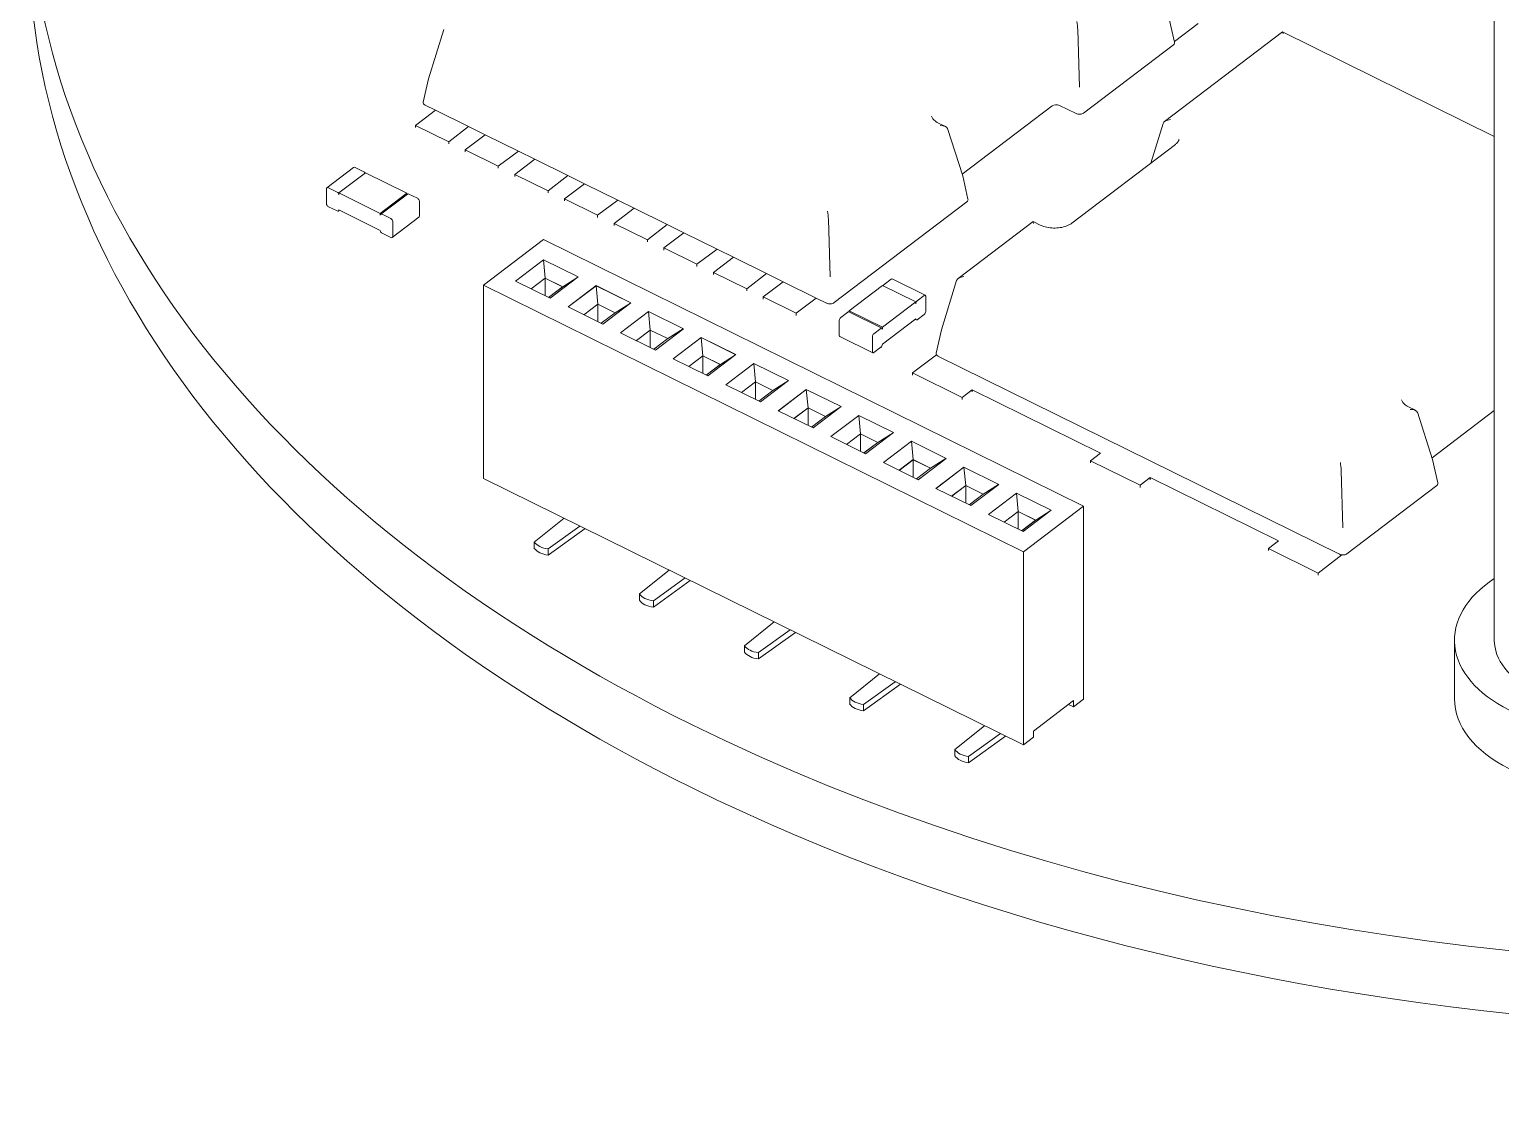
# Model space of a CAD drawing. Header units: millimetres. Extents: x 0 to 420, y 0 to 297.
# Drawn here: x 289.06 to 316.74, y 193.57 to 213.78 of the extents above; entities that cross this region are included whole.
import ezdxf

# ---------------------------------------------------------------- set-up
doc = ezdxf.new("R2010")
doc.units = ezdxf.units.MM

# ---------------------------------------------------------------- blocks, each defined once
blk = doc.blocks.new('A$C551e6095')
at = {"color": 0, "linetype": 'Continuous', "lineweight": 0, "extrusion": (4.996e-16, 0.790457, 0.612517)}
for p, q in [((-155.035, -42.463), (-155.035, -57.166)), ((-161.151, -45.477), (-161.052, -45.916)), ((-160.61, -45.562), (-161.056, -45.901)), ((-174.803, -45.674), (-175.088, -46.602)), ((-162.873, -45.678), (-162.842, -46.762)), ((-161.239, -47.407), (-159.022, -45.722)), ((-159.021, -45.722), (-155.035, -47.689)), ((-162.764, -47.249), (-161.073, -45.963)), ((-175.088, -46.602), (-175.188, -47.042)), ((-175.333, -47.48), (-174.957, -47.194)), ((-175.151, -47.098), (-174.957, -47.194)), ((-174.957, -47.194), (-174.334, -47.502)), ((-165.048, -48.399), (-163.357, -47.114)), ((-163.216, -47.104), (-162.905, -47.258)), ((-174.71, -47.788), (-175.333, -47.48)), ((-175.333, -47.52), (-175.333, -47.48)), ((-174.334, -47.502), (-174.71, -47.788)), ((-174.334, -47.502), (-174.022, -47.655)), ((-165.494, -47.436), (-165.363, -47.501)), ((-165.323, -47.541), (-165.038, -48.431)), ((-161.268, -47.445), (-161.497, -48.189)), ((-174.71, -47.827), (-174.71, -47.788)), ((-174.399, -47.941), (-174.022, -47.655)), ((-174.022, -47.655), (-173.399, -47.963)), ((-162.982, -49.318), (-161.037, -47.84)), ((-173.776, -48.249), (-174.399, -47.941)), ((-174.399, -47.981), (-174.399, -47.941)), ((-173.399, -47.963), (-173.776, -48.249)), ((-173.464, -48.403), (-173.088, -48.116)), ((-173.399, -47.963), (-173.088, -48.116)), ((-173.088, -48.116), (-172.465, -48.424)), ((-177.001, -48.654), (-176.499, -48.272)), ((-176.775, -48.752), (-176.274, -48.371)), ((-176.472, -48.273), (-176.309, -48.353)), ((-176.274, -48.371), (-175.495, -48.755)), ((-173.776, -48.288), (-173.776, -48.249)), ((-172.841, -48.71), (-173.464, -48.403)), ((-173.464, -48.442), (-173.464, -48.403)), ((-172.465, -48.424), (-172.841, -48.71)), ((-172.465, -48.424), (-172.153, -48.578)), ((-165.038, -48.431), (-164.939, -48.871)), ((-177.009, -48.957), (-177.009, -48.673)), ((-176.974, -48.654), (-176.811, -48.735)), ((-172.841, -48.75), (-172.841, -48.71)), ((-172.53, -48.864), (-172.153, -48.578)), ((-172.153, -48.578), (-171.53, -48.885)), ((-176.775, -48.752), (-175.997, -49.137)), ((-176.775, -48.788), (-176.775, -48.752)), ((-175.997, -49.137), (-175.495, -48.755)), ((-175.989, -49.154), (-175.487, -48.772)), ((-175.495, -48.778), (-175.495, -48.755)), ((-175.46, -48.772), (-175.296, -48.853)), ((-175.261, -49.19), (-175.261, -48.906)), ((-171.907, -49.171), (-172.53, -48.864)), ((-172.53, -48.903), (-172.53, -48.864)), ((-171.53, -48.885), (-171.907, -49.171)), ((-171.53, -48.885), (-171.219, -49.039)), ((-167.457, -50.816), (-164.96, -48.918)), ((-176.974, -49.01), (-176.811, -49.091)), ((-176.783, -49.091), (-176.765, -49.077)), ((-176.775, -49.072), (-175.997, -49.457)), ((-175.997, -49.172), (-175.997, -49.137)), ((-175.962, -49.154), (-175.798, -49.235)), ((-175.771, -49.59), (-175.269, -49.209)), ((-171.907, -49.211), (-171.907, -49.171)), ((-171.595, -49.325), (-171.219, -49.039)), ((-171.219, -49.039), (-170.596, -49.346)), ((-167.566, -49.246), (-167.535, -50.33)), ((-175.962, -49.51), (-175.798, -49.59)), ((-175.763, -49.572), (-175.763, -49.287)), ((-170.972, -49.632), (-171.595, -49.325)), ((-171.595, -49.364), (-171.595, -49.325)), ((-170.596, -49.346), (-170.972, -49.632)), ((-170.661, -49.786), (-170.284, -49.5)), ((-170.596, -49.346), (-170.284, -49.5)), ((-170.284, -49.5), (-169.661, -49.807)), ((-165.126, -50.362), (-163.715, -49.29)), ((-163.714, -49.29), (-163.582, -49.355)), ((-172.928, -49.63), (-174.057, -50.488)), ((-162.766, -54.645), (-172.928, -49.63)), ((-170.972, -49.672), (-170.972, -49.632)), ((-170.038, -50.093), (-170.661, -49.786)), ((-170.661, -49.826), (-170.661, -49.786)), ((-169.661, -49.807), (-170.038, -50.093)), ((-169.661, -49.807), (-169.35, -49.961)), ((-172.925, -50.008), (-173.452, -50.409)), ((-172.925, -50.009), (-173.452, -50.409)), ((-172.271, -50.331), (-172.925, -50.008)), ((-172.925, -50.008), (-172.925, -50.009)), ((-172.272, -50.332), (-172.925, -50.009)), ((-172.925, -50.009), (-172.894, -50.354)), ((-170.038, -50.133), (-170.038, -50.093)), ((-169.726, -50.247), (-169.35, -49.961)), ((-169.35, -49.961), (-168.727, -50.268)), ((-172.894, -50.354), (-173.157, -50.555)), ((-172.894, -50.355), (-173.157, -50.555)), ((-172.565, -50.517), (-172.894, -50.354)), ((-172.567, -50.517), (-172.894, -50.355)), ((-172.894, -50.355), (-172.894, -50.685)), ((-172.798, -50.732), (-172.271, -50.331)), ((-172.277, -50.336), (-172.565, -50.517)), ((-169.103, -50.555), (-169.726, -50.247)), ((-169.726, -50.287), (-169.726, -50.247)), ((-168.727, -50.268), (-169.103, -50.555)), ((-168.727, -50.268), (-168.416, -50.422)), ((-166.517, -50.474), (-166.385, -50.374)), ((-165.742, -50.677), (-166.365, -50.369)), ((-174.057, -54.124), (-174.057, -50.488)), ((-174.057, -50.488), (-163.895, -55.503)), ((-173.452, -50.409), (-172.798, -50.732)), ((-172.829, -50.717), (-172.565, -50.517)), ((-172.829, -50.717), (-172.567, -50.517)), ((-171.937, -50.496), (-172.464, -50.897)), ((-171.937, -50.497), (-172.463, -50.897)), ((-171.282, -50.819), (-171.937, -50.496)), ((-171.937, -50.496), (-171.937, -50.497)), ((-171.283, -50.82), (-171.937, -50.497)), ((-171.937, -50.497), (-171.905, -50.842)), ((-169.103, -50.594), (-169.103, -50.555)), ((-168.792, -50.708), (-168.416, -50.422)), ((-168.416, -50.422), (-167.793, -50.73)), ((-167.173, -50.973), (-166.545, -50.496)), ((-165.922, -50.803), (-166.545, -50.496)), ((-165.155, -50.4), (-165.44, -51.328)), ((-172.464, -50.897), (-171.809, -51.22)), ((-171.905, -50.842), (-172.168, -51.043)), ((-171.905, -50.843), (-172.168, -51.043)), ((-171.576, -51.005), (-171.905, -50.842)), ((-171.578, -51.005), (-171.905, -50.843)), ((-171.905, -50.843), (-171.905, -51.173)), ((-171.809, -51.22), (-171.282, -50.819)), ((-171.288, -50.824), (-171.576, -51.005)), ((-168.169, -51.016), (-168.792, -50.708)), ((-168.792, -50.748), (-168.792, -50.708)), ((-167.793, -50.73), (-168.169, -51.016)), ((-167.793, -50.73), (-167.598, -50.826)), ((-166.55, -51.28), (-165.922, -50.803)), ((-165.922, -50.839), (-165.922, -50.803)), ((-165.894, -50.782), (-165.762, -50.681)), ((-165.734, -50.98), (-165.734, -50.696)), ((-171.841, -51.205), (-171.578, -51.005)), ((-171.84, -51.205), (-171.576, -51.005)), ((-170.948, -50.985), (-171.475, -51.385)), ((-170.948, -50.985), (-171.474, -51.386)), ((-170.293, -51.307), (-170.948, -50.985)), ((-170.948, -50.985), (-170.948, -50.985)), ((-170.294, -51.308), (-170.948, -50.985)), ((-170.948, -50.985), (-170.916, -51.331)), ((-168.169, -51.055), (-168.169, -51.016)), ((-167.361, -51.436), (-167.361, -51.151)), ((-167.333, -51.094), (-167.201, -50.994)), ((-166.558, -51.297), (-167.181, -50.989)), ((-166.55, -51.28), (-167.173, -50.973)), ((-167.173, -50.993), (-167.173, -50.973)), ((-166.55, -51.6), (-165.922, -51.123)), ((-165.914, -51.142), (-165.934, -51.132)), ((-165.894, -51.137), (-165.762, -51.037)), ((-171.475, -51.385), (-170.82, -51.708)), ((-170.916, -51.331), (-171.179, -51.531)), ((-170.916, -51.331), (-171.179, -51.531)), ((-170.587, -51.493), (-170.916, -51.331)), ((-170.589, -51.493), (-170.916, -51.331)), ((-170.916, -51.331), (-170.916, -51.661)), ((-170.82, -51.708), (-170.293, -51.307)), ((-170.299, -51.312), (-170.587, -51.493)), ((-169.959, -51.473), (-170.486, -51.873)), ((-169.959, -51.473), (-170.485, -51.874)), ((-169.305, -51.795), (-169.959, -51.473)), ((-169.959, -51.473), (-169.959, -51.473)), ((-169.305, -51.796), (-169.959, -51.473)), ((-169.959, -51.473), (-169.927, -51.819)), ((-166.73, -51.762), (-167.353, -51.455)), ((-166.738, -51.743), (-166.738, -51.459)), ((-166.71, -51.402), (-166.578, -51.302)), ((-166.55, -51.316), (-166.55, -51.28)), ((-165.44, -51.328), (-165.539, -51.768)), ((-170.852, -51.693), (-170.589, -51.493)), ((-170.851, -51.693), (-170.587, -51.493)), ((-166.71, -51.757), (-166.578, -51.657)), ((-170.486, -51.873), (-169.832, -52.196)), ((-169.927, -51.819), (-170.19, -52.019)), ((-169.927, -51.819), (-170.19, -52.019)), ((-169.598, -51.981), (-169.927, -51.819)), ((-169.6, -51.981), (-169.927, -51.819)), ((-169.927, -51.819), (-169.927, -52.149)), ((-169.863, -52.181), (-169.6, -51.981)), ((-169.862, -52.181), (-169.598, -51.981)), ((-169.832, -52.196), (-169.305, -51.795)), ((-169.311, -51.8), (-169.598, -51.981)), ((-168.97, -51.961), (-169.497, -52.361)), ((-168.97, -51.961), (-169.496, -52.362)), ((-168.316, -52.283), (-168.97, -51.961)), ((-168.97, -51.961), (-168.97, -51.961)), ((-168.316, -52.284), (-168.97, -51.961)), ((-168.97, -51.961), (-168.938, -52.307)), ((-165.981, -52.139), (-165.533, -51.798)), ((-165.503, -51.824), (-157.949, -55.552)), ((-168.938, -52.307), (-169.202, -52.507)), ((-168.938, -52.308), (-169.201, -52.507)), ((-168.609, -52.469), (-168.938, -52.307)), ((-168.611, -52.469), (-168.938, -52.308)), ((-168.938, -52.308), (-168.938, -52.637)), ((-168.843, -52.684), (-168.316, -52.283)), ((-168.322, -52.288), (-168.609, -52.469)), ((-165.046, -52.6), (-165.981, -52.139)), ((-165.981, -52.178), (-165.981, -52.139)), ((-169.497, -52.361), (-168.843, -52.684)), ((-168.874, -52.669), (-168.611, -52.469)), ((-168.873, -52.669), (-168.609, -52.469)), ((-167.981, -52.449), (-168.508, -52.849)), ((-167.981, -52.45), (-168.507, -52.85)), ((-167.327, -52.772), (-167.981, -52.449)), ((-167.981, -52.449), (-167.981, -52.45)), ((-167.327, -52.772), (-167.981, -52.45)), ((-167.981, -52.45), (-167.949, -52.795)), ((-164.858, -52.457), (-165.046, -52.6)), ((-162.444, -53.648), (-164.858, -52.457)), ((-164.858, -52.496), (-164.858, -52.457)), ((-168.508, -52.849), (-167.854, -53.172)), ((-167.949, -52.795), (-168.213, -52.995)), ((-167.949, -52.796), (-168.212, -52.995)), ((-167.621, -52.957), (-167.949, -52.795)), ((-167.622, -52.957), (-167.949, -52.796)), ((-167.949, -52.796), (-167.949, -53.125)), ((-167.854, -53.172), (-167.327, -52.772)), ((-167.333, -52.776), (-167.621, -52.957)), ((-165.046, -52.639), (-165.046, -52.6)), ((-156.652, -52.775), (-156.52, -52.84)), ((-156.206, -53.738), (-155.035, -52.848)), ((-167.885, -53.157), (-167.622, -52.957)), ((-167.884, -53.157), (-167.621, -52.957)), ((-166.992, -52.937), (-167.519, -53.337)), ((-166.992, -52.938), (-167.518, -53.338)), ((-166.338, -53.26), (-166.992, -52.937)), ((-166.992, -52.937), (-166.992, -52.938)), ((-166.338, -53.26), (-166.992, -52.938)), ((-166.992, -52.938), (-166.96, -53.283)), ((-156.481, -52.88), (-156.196, -53.77)), ((-167.519, -53.337), (-166.865, -53.66)), ((-166.96, -53.283), (-167.224, -53.483)), ((-166.96, -53.284), (-167.223, -53.483)), ((-166.632, -53.445), (-166.96, -53.283)), ((-166.633, -53.445), (-166.96, -53.284)), ((-166.96, -53.284), (-166.96, -53.613)), ((-166.865, -53.66), (-166.338, -53.26)), ((-166.344, -53.264), (-166.632, -53.445)), ((-166.896, -53.645), (-166.633, -53.445)), ((-166.895, -53.645), (-166.632, -53.445)), ((-166.003, -53.425), (-166.53, -53.825)), ((-166.003, -53.426), (-166.529, -53.826)), ((-165.349, -53.748), (-166.003, -53.425)), ((-166.003, -53.425), (-166.003, -53.426)), ((-165.349, -53.748), (-166.003, -53.426)), ((-166.003, -53.426), (-165.971, -53.771)), ((-162.632, -53.791), (-162.444, -53.648)), ((-166.53, -53.825), (-165.876, -54.148)), ((-165.971, -53.771), (-166.235, -53.971)), ((-165.971, -53.772), (-166.234, -53.972)), ((-165.643, -53.933), (-165.971, -53.771)), ((-165.644, -53.933), (-165.971, -53.772)), ((-165.971, -53.772), (-165.971, -54.101)), ((-165.907, -54.133), (-165.644, -53.933)), ((-165.906, -54.133), (-165.643, -53.933)), ((-165.876, -54.148), (-165.349, -53.748)), ((-165.355, -53.752), (-165.643, -53.933)), ((-165.014, -53.913), (-165.541, -54.314)), ((-165.014, -53.914), (-165.54, -54.314)), ((-164.36, -54.236), (-165.014, -53.913)), ((-165.014, -53.913), (-165.014, -53.914)), ((-164.36, -54.236), (-165.014, -53.914)), ((-165.014, -53.914), (-164.982, -54.259)), ((-162.632, -53.831), (-162.632, -53.791)), ((-161.698, -54.252), (-162.632, -53.791)), ((-157.917, -53.972), (-157.887, -55.056)), ((-156.196, -53.77), (-156.097, -54.21)), ((-174.057, -54.124), (-163.895, -59.139)), ((-164.887, -54.636), (-164.36, -54.236)), ((-164.366, -54.24), (-164.654, -54.421)), ((-161.51, -54.109), (-161.698, -54.252)), ((-161.698, -54.292), (-161.698, -54.252)), ((-159.096, -55.3), (-161.51, -54.109)), ((-161.51, -54.149), (-161.51, -54.109)), ((-165.541, -54.314), (-164.887, -54.636)), ((-164.982, -54.259), (-165.246, -54.459)), ((-164.982, -54.26), (-165.245, -54.46)), ((-164.654, -54.421), (-164.982, -54.259)), ((-164.655, -54.421), (-164.982, -54.26)), ((-164.982, -54.26), (-164.982, -54.589)), ((-164.918, -54.621), (-164.655, -54.421)), ((-164.917, -54.621), (-164.654, -54.421)), ((-164.025, -54.401), (-164.552, -54.802)), ((-164.025, -54.402), (-164.551, -54.802)), ((-163.371, -54.724), (-164.025, -54.401)), ((-164.025, -54.401), (-164.025, -54.402)), ((-163.371, -54.724), (-164.025, -54.402)), ((-164.025, -54.402), (-163.993, -54.747)), ((-157.809, -55.542), (-156.118, -54.257)), ((-164.552, -54.802), (-163.898, -55.124)), ((-163.993, -54.747), (-164.257, -54.947)), ((-163.993, -54.748), (-164.256, -54.948)), ((-163.665, -54.909), (-163.993, -54.747)), ((-163.666, -54.909), (-163.993, -54.748)), ((-163.993, -54.748), (-163.993, -55.077)), ((-163.898, -55.124), (-163.371, -54.724)), ((-163.895, -55.503), (-162.766, -54.645)), ((-163.377, -54.728), (-163.665, -54.909)), ((-162.766, -58.281), (-162.766, -54.645)), ((-173.099, -55.322), (-172.54, -54.873)), ((-172.241, -55.021), (-172.837, -55.451)), ((-172.143, -55.069), (-172.837, -55.569)), ((-163.929, -55.109), (-163.666, -54.909)), ((-163.928, -55.109), (-163.665, -54.909)), ((-173.099, -55.44), (-173.099, -55.322)), ((-159.284, -55.444), (-159.096, -55.3)), ((-172.837, -55.569), (-172.837, -55.451)), ((-163.895, -59.139), (-163.895, -55.503)), ((-158.35, -55.905), (-159.284, -55.444)), ((-159.284, -55.483), (-159.284, -55.444)), ((-157.902, -55.564), (-158.35, -55.905)), ((-157.848, -55.563), (-157.848, -55.56)), ((-171.121, -56.298), (-170.562, -55.849)), ((-158.35, -55.944), (-158.35, -55.905)), ((-170.263, -55.997), (-170.859, -56.427)), ((-170.165, -56.045), (-170.859, -56.545)), ((-171.121, -56.416), (-171.121, -56.298)), ((-170.859, -56.545), (-170.859, -56.427)), ((-169.143, -57.274), (-168.584, -56.825)), ((-168.285, -56.973), (-168.882, -57.403)), ((-168.187, -57.021), (-168.882, -57.521)), ((-169.143, -57.392), (-169.143, -57.274)), ((-155.785, -57.166), (-155.785, -58.272)), ((-168.882, -57.521), (-168.882, -57.403)), ((-167.165, -58.25), (-166.606, -57.801)), ((-166.307, -57.949), (-166.904, -58.379)), ((-166.209, -57.997), (-166.904, -58.498)), ((-167.165, -58.368), (-167.165, -58.25)), ((-166.904, -58.498), (-166.904, -58.379)), ((-163.707, -58.878), (-162.954, -58.305)), ((-162.954, -58.424), (-163.049, -58.377)), ((-162.954, -58.424), (-162.766, -58.281)), ((-162.954, -58.424), (-162.954, -58.305)), ((-165.187, -59.226), (-164.628, -58.777)), ((-164.329, -58.925), (-164.926, -59.355)), ((-163.707, -58.996), (-163.707, -58.878)), ((-165.187, -59.345), (-165.187, -59.226)), ((-164.231, -58.973), (-164.926, -59.474)), ((-163.895, -59.139), (-163.707, -58.996)), ((-164.926, -59.474), (-164.926, -59.355))]:
    blk.add_line(p, q, dxfattribs=at)
at = {"color": 0, "linetype": 'Continuous', "lineweight": 0, "extrusion": (-4.87186e-17, -1.11022e-16, -1)}
blk.add_ellipse((-149.111, -42.783), major_axis=(33.5, 0), ratio=0.612517, start_param=-0.684008, end_param=2.249009, dxfattribs=at)
at = {"color": 0, "linetype": 'Continuous', "lineweight": 0, "extrusion": (-6.79256e-18, -2.22045e-16, -1)}
for centre in [(-149.111, -42.783), (-149.111, -43.969)]:
    blk.add_ellipse(centre, major_axis=(-33.5, 0), ratio=0.612517, start_param=-0.892584, end_param=-0.026778, dxfattribs=at)
at = {"color": 0, "linetype": 'Continuous', "lineweight": 0, "extrusion": (-3.14463e-17, -2.22045e-16, -1)}
blk.add_ellipse((-149.111, -43.969), major_axis=(33.5, 0), ratio=0.612517, start_param=0, end_param=2.249009, dxfattribs=at)
at = {"color": 0, "linetype": 'Continuous', "lineweight": 0, "extrusion": (1.14817e-15, 1.66081e-16, -1)}
blk.add_ellipse((-162.888, -45.607), major_axis=(0.011, -0.117), ratio=0.086716, start_param=-2.305024, end_param=-0.90876, dxfattribs=at)
at = {"color": 0, "linetype": 'Continuous', "lineweight": 0}
for centre, major_axis, ratio, start_param, end_param in [((-161.151, -45.925), (0.1, 0), 0.612517, -0.678212, 0.137063), ((-175.088, -47.05), (-0.1, 0), 0.612517, -0.137063, 0.892584), ((-162.842, -47.21), (0.1, 0), 0.612517, -2.249009, -0.678212), ((-165.462, -47.564), (0.14, 0.013), 0.558627, 0.120913, 1.517176), ((-176.309, -48.389), (-0.0272, 0.0358), 0.615526, -1.719267, -0.890189), ((-176.974, -48.974), (0.0272, -0.0358), 0.615526, -2.460986, -0.890189), ((-176.811, -48.771), (-0.0272, 0.0358), 0.615526, -2.460986, -0.890189), ((-175.296, -48.889), (-0.0272, 0.0358), 0.615526, -2.460986, -0.890189), ((-165.038, -48.88), (0.1, 0), 0.612517, -0.678212, 0.137063), ((-175.798, -49.27), (-0.0272, 0.0358), 0.615526, -2.460986, -0.890189), ((-167.581, -49.175), (-0.011, 0.117), 0.086716, -2.232832, -0.836569), ((-175.962, -49.474), (0.0272, -0.0358), 0.615526, -2.460986, -0.890189), ((-163.704, -49.407), (0.011, -0.117), 0.086716, -3.978162, -3.087972), ((-166.385, -50.41), (0.0199, 0.0404), 0.495934, 0, 0.782948), ((-165.016, -50.405), (-0.14, -0.013), 0.558627, -1.624417, -0.228153), ((-167.535, -50.778), (0.1, 0), 0.612517, -2.249009, -0.678212), ((-165.762, -50.717), (0.0199, 0.0404), 0.495934, -0.787848, 0.782948), ((-167.201, -51.03), (0.0199, 0.0404), 0.495934, 0, 0.782948), ((-165.894, -51.102), (-0.0199, -0.0404), 0.495934, -0.787848, 0.782948), ((-167.333, -51.414), (-0.0199, -0.0404), 0.495934, -0.787848, 0), ((-166.578, -51.337), (0.0199, 0.0404), 0.495934, -0.787848, 0.782948), ((-166.71, -51.722), (-0.0199, -0.0404), 0.495934, -0.787848, 0.782948), ((-165.44, -51.776), (-0.1, 0), 0.612517, -0.137063, 0.368985), ((-165.44, -51.776), (-0.1, 0), 0.612517, 0.368985, 0.892584), ((-156.196, -54.218), (0.1, 0), 0.612517, -0.678212, 0.137063), ((-157.887, -55.504), (0.1, 0), 0.612517, -2.249009, -1.72541), ((-157.887, -55.504), (0.1, 0), 0.612517, -1.72541, -0.678212), ((-153.035, -57.166), (-2.75, 0), 0.612517, -0.756456, 0.892584)]:
    blk.add_ellipse(centre, major_axis=major_axis, ratio=ratio, start_param=start_param, end_param=end_param, dxfattribs=at)
at = {"color": 0, "linetype": 'Continuous', "lineweight": 0, "extrusion": (1.60616e-15, 4.2783e-17, -1)}
blk.add_ellipse((-159.011, -45.839), major_axis=(-0.011, 0.117), ratio=0.086716, start_param=-0.05362, end_param=0.836569, dxfattribs=at)
at = {"color": 0, "linetype": 'Continuous', "lineweight": 0, "extrusion": (-3.12225e-17, -1.11022e-16, -1)}
blk.add_ellipse((-163.279, -47.152), major_axis=(0.1, 0), ratio=0.612517, start_param=-2.46338, end_param=-0.892584, dxfattribs=at)
at = {"color": 0, "linetype": 'Continuous', "lineweight": 0, "extrusion": (-2.11272e-18, 1.67097e-16, -1)}
blk.add_ellipse((-161.13, -47.45), major_axis=(-0.14, -0.013), ratio=0.558627, start_param=0.228153, end_param=1.624417, dxfattribs=at)
at = {"color": 0, "linetype": 'Continuous', "lineweight": 0, "extrusion": (-6.71902e-17, 8.83823e-17, -1)}
blk.add_ellipse((-176.472, -48.308), major_axis=(-0.0272, 0.0358), ratio=0.615526, start_param=0, end_param=0.890189, dxfattribs=at)
at = {"color": 0, "linetype": 'Continuous', "lineweight": 0, "extrusion": (1.32573e-16, 1.00785e-16, -1)}
for centre, major_axis in [((-176.974, -48.69), (-0.0272, 0.0358)), ((-176.811, -49.055), (0.0272, -0.0358))]:
    blk.add_ellipse(centre, major_axis=major_axis, ratio=0.615526, start_param=-0.680607, end_param=0.890189, dxfattribs=at)
at = {"color": 0, "linetype": 'Continuous', "lineweight": 0, "extrusion": (1.05961e-17, 7.77862e-17, -1)}
blk.add_ellipse((-175.46, -48.808), major_axis=(-0.0272, 0.0358), ratio=0.615526, start_param=0, end_param=0.890189, dxfattribs=at)
at = {"color": 0, "linetype": 'Continuous', "lineweight": 0, "extrusion": (6.53833e-17, 1.89168e-16, -1)}
blk.add_ellipse((-175.962, -49.189), major_axis=(-0.0272, 0.0358), ratio=0.615526, start_param=-0.680607, end_param=0.890189, dxfattribs=at)
at = {"color": 0, "linetype": 'Continuous', "lineweight": 0, "extrusion": (9.89784e-17, 1.44976e-16, -1)}
for centre, end_param in [((-175.296, -49.173), 0), ((-175.798, -49.555), 0.890189)]:
    blk.add_ellipse(centre, major_axis=(0.0272, -0.0358), ratio=0.615526, start_param=-0.680607, end_param=end_param, dxfattribs=at)
at = {"color": 0, "linetype": 'Continuous', "lineweight": 0, "extrusion": (-2.24007e-16, 1.1055e-16, -1)}
blk.add_ellipse((-166.517, -50.51), major_axis=(0.0199, 0.0404), ratio=0.495934, start_param=-1.567332, end_param=-0.782948, dxfattribs=at)
at = {"color": 0, "linetype": 'Continuous', "lineweight": 0, "extrusion": (-2.49219e-16, 1.84895e-16, -1)}
blk.add_ellipse((-165.894, -50.817), major_axis=(0.0199, 0.0404), ratio=0.495934, start_param=-2.353745, end_param=-0.782948, dxfattribs=at)
at = {"color": 0, "linetype": 'Continuous', "lineweight": 0, "extrusion": (-3.23565e-16, 1.59683e-16, -1)}
for centre, major_axis in [((-167.333, -51.13), (0.0199, 0.0404)), ((-166.71, -51.437), (0.0199, 0.0404)), ((-166.578, -51.622), (-0.0199, -0.0404))]:
    blk.add_ellipse(centre, major_axis=major_axis, ratio=0.495934, start_param=-2.353745, end_param=-0.782948, dxfattribs=at)
at = {"color": 0, "linetype": 'Continuous', "lineweight": 0, "extrusion": (-2.98675e-16, 1.47399e-16, -1)}
blk.add_ellipse((-165.762, -51.002), major_axis=(-0.0199, -0.0404), ratio=0.495934, start_param=-2.353745, end_param=-0.782948, dxfattribs=at)
at = {"color": 0, "linetype": 'Continuous', "lineweight": 0, "extrusion": (-9.88119e-17, 1.57807e-16, -1)}
blk.add_ellipse((-156.619, -52.903), major_axis=(-0.14, -0.013), ratio=0.558627, start_param=1.624417, end_param=3.02068, dxfattribs=at)
at = {"color": 0, "linetype": 'Continuous', "lineweight": 0, "extrusion": (1.62157e-15, 1.00031e-16, -1)}
blk.add_ellipse((-157.932, -53.901), major_axis=(-0.011, 0.117), ratio=0.086716, start_param=0.836569, end_param=2.232832, dxfattribs=at)
at = {"color": 0, "linetype": 'Continuous', "lineweight": 0, "extrusion": (-2.38106e-17, -1.66533e-16, -1)}
for centre in [(-172.77, -55.236), (-172.77, -55.354)]:
    blk.add_ellipse(centre, major_axis=(-0.357, 0), ratio=0.612517, start_param=-1.382541, end_param=-0.402627, dxfattribs=at)
at = {"color": 0, "linetype": 'Continuous', "lineweight": 0, "extrusion": (-7.93218e-17, -1.66533e-16, -1)}
for centre in [(-170.793, -56.212), (-170.793, -56.331)]:
    blk.add_ellipse(centre, major_axis=(-0.357, 0), ratio=0.612517, start_param=-1.382541, end_param=-0.402627, dxfattribs=at)
at = {"color": 0, "linetype": 'Continuous', "lineweight": 0, "extrusion": (1.19053e-17, -6.68419e-33, -1)}
for centre in [(-168.815, -57.188), (-168.815, -57.307)]:
    blk.add_ellipse(centre, major_axis=(-0.357, 0), ratio=0.612517, start_param=-1.382541, end_param=-0.402627, dxfattribs=at)
at = {"color": 0, "linetype": 'Continuous', "lineweight": 0, "extrusion": (-4.50885e-18, -5.55112e-17, -1)}
blk.add_ellipse((-153.035, -57.166), major_axis=(-2, 0), ratio=0.612517, start_param=-0.892584, end_param=0, dxfattribs=at)
at = {"color": 0, "linetype": 'Continuous', "lineweight": 0, "extrusion": (-5.55112e-17, 1.11022e-16, -1)}
for centre in [(-166.837, -58.164), (-166.837, -58.283)]:
    blk.add_ellipse(centre, major_axis=(-0.357, 0), ratio=0.612517, start_param=-1.382541, end_param=-0.402627, dxfattribs=at)
at = {"color": 0, "linetype": 'Continuous', "lineweight": 0, "extrusion": (-1.47859e-16, -2.22045e-16, -1)}
blk.add_ellipse((-153.035, -58.272), major_axis=(-2.75, 0), ratio=0.612517, start_param=-0.892584, end_param=0, dxfattribs=at)
at = {"color": 0, "linetype": 'Continuous', "lineweight": 0, "extrusion": (-1.97953e-17, -1.11022e-16, -1)}
for centre in [(-164.859, -59.14), (-164.859, -59.259)]:
    blk.add_ellipse(centre, major_axis=(-0.357, 0), ratio=0.612517, start_param=-1.382541, end_param=-0.402627, dxfattribs=at)
at = {"color": 0, "linetype": 'Continuous', "lineweight": 0}
for points, knots in [([(-165.494, -47.436), (-165.51, -47.428), (-165.525, -47.42), (-165.551, -47.402), (-165.563, -47.393), (-165.583, -47.375), (-165.592, -47.365), (-165.605, -47.347), (-165.611, -47.339), (-165.619, -47.322), (-165.621, -47.314), (-165.623, -47.307)], [1.5707963, 1.5707963, 1.5707963, 1.5707963, 1.7219006, 1.7219006, 1.8730049, 1.8730049, 2.0241092, 2.0241092, 2.1752135, 2.1752135, 2.3263177, 2.3263177, 2.3263177, 2.3263177]), ([(-160.968, -47.747), (-160.969, -47.752), (-160.971, -47.758), (-160.976, -47.769), (-160.979, -47.775), (-160.986, -47.788), (-160.991, -47.794), (-161.001, -47.807), (-161.007, -47.814), (-161.021, -47.827), (-161.029, -47.833), (-161.037, -47.84)], [2.6004432, 2.6004432, 2.6004432, 2.6004432, 2.7086731, 2.7086731, 2.816903, 2.816903, 2.9251329, 2.9251329, 3.0333628, 3.0333628, 3.1415927, 3.1415927, 3.1415927, 3.1415927]), ([(-162.982, -49.318), (-163.005, -49.335), (-163.033, -49.352), (-163.098, -49.379), (-163.134, -49.391), (-163.214, -49.407), (-163.256, -49.411), (-163.342, -49.413), (-163.385, -49.41), (-163.467, -49.396), (-163.506, -49.386), (-163.556, -49.367), (-163.569, -49.361), (-163.582, -49.355)], [3.141593, 3.141593, 3.141593, 3.141593, 3.426175, 3.426175, 3.712361, 3.712361, 4.003774, 4.003774, 4.297583, 4.297583, 4.589779, 4.589779, 4.712389, 4.712389, 4.712389, 4.712389]), ([(-156.652, -52.775), (-156.668, -52.767), (-156.683, -52.759), (-156.709, -52.741), (-156.721, -52.732), (-156.741, -52.714), (-156.749, -52.704), (-156.763, -52.686), (-156.768, -52.678), (-156.776, -52.661), (-156.779, -52.653), (-156.781, -52.646)], [4.712389, 4.712389, 4.712389, 4.712389, 4.8634933, 4.8634933, 5.0145975, 5.0145975, 5.1657018, 5.1657018, 5.3168061, 5.3168061, 5.4679104, 5.4679104, 5.4679104, 5.4679104])]:
    blk.add_open_spline(points, degree=3, knots=knots, dxfattribs=at)

msp = doc.modelspace()

# ---------------------------------------------------------------- block references
msp.add_blockref('A$C551e6095', (471.654, 259.454))

doc.saveas('drawing.dxf')
